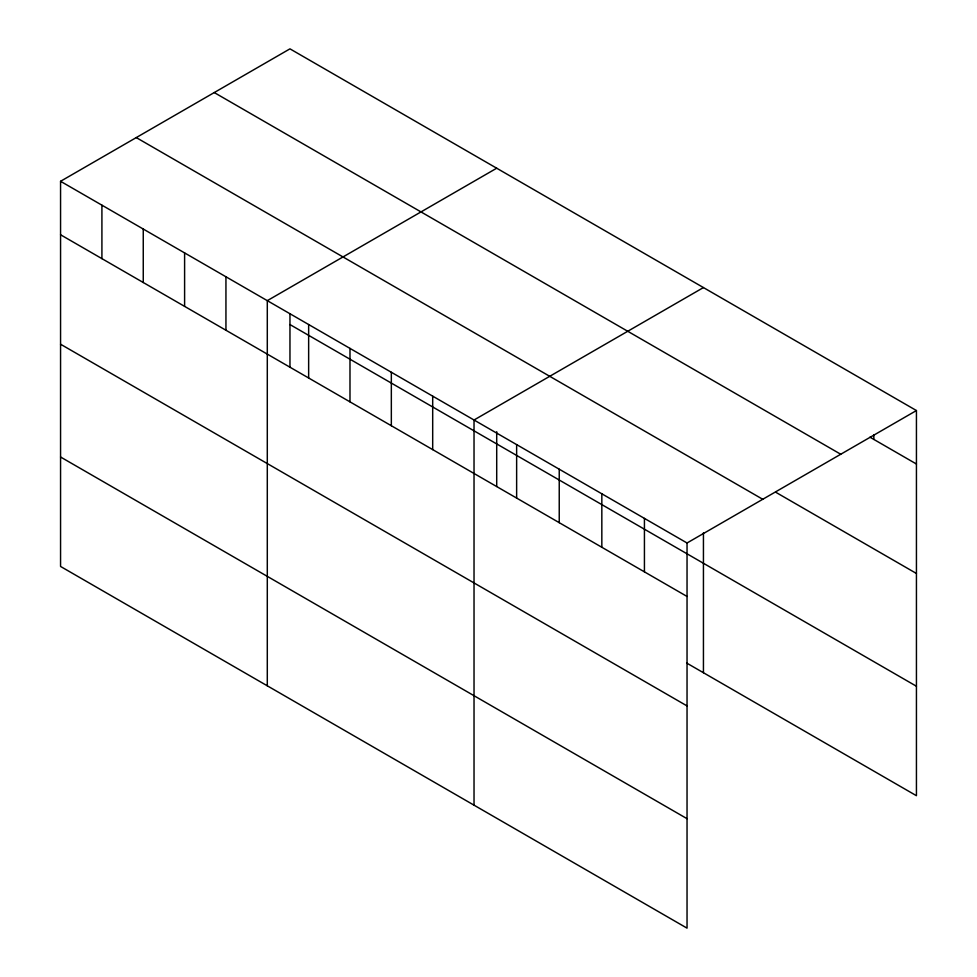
<?xml version="1.0" encoding="UTF-8"?>
<svg xmlns="http://www.w3.org/2000/svg" width="977" height="977" viewBox="0 0 977 977"><rect width="100%" height="100%" fill="white"/><g stroke="black" fill="none" stroke-linecap="round" stroke-linejoin="round"><path stroke-width="1.47" d="M60.562 181.295L687.039 542.992L687.039 928.15L60.562 566.452L60.562 181.295L289.961 48.85L916.438 410.548L916.438 795.705L686.636 663.029M496.707 168.203L267.295 300.66L267.295 685.817M703.44 287.568L474.028 420.012L474.028 805.17M687.039 542.992L916.438 410.548M869.97 437.183L916.438 464.014M214.256 92.559L840.733 454.244M775.726 492.237L916.438 573.475M136.267 137.586L762.744 499.284M289.961 324.559L916.438 686.245M60.562 234.761L687.039 596.458M60.562 344.222L687.039 705.919M60.562 457.004L687.039 818.689M873.841 434.96L873.841 439.418M703.44 532.795L703.44 672.726M644.429 518.396L644.429 571.863M601.832 493.8L601.832 547.267M559.235 469.204L559.235 522.671M516.638 444.608L516.638 498.075M496.707 431.724L496.707 486.485M432.689 396.137L432.689 449.615M391.337 372.274L391.337 425.74M349.986 348.398L349.986 401.865M308.647 324.523L308.647 378.001M289.961 313.886L289.961 367.12M225.943 276.784L225.943 330.25M184.604 252.909L184.604 306.375M143.253 229.033L143.253 282.512M101.913 205.17L101.913 258.636"/></g></svg>
